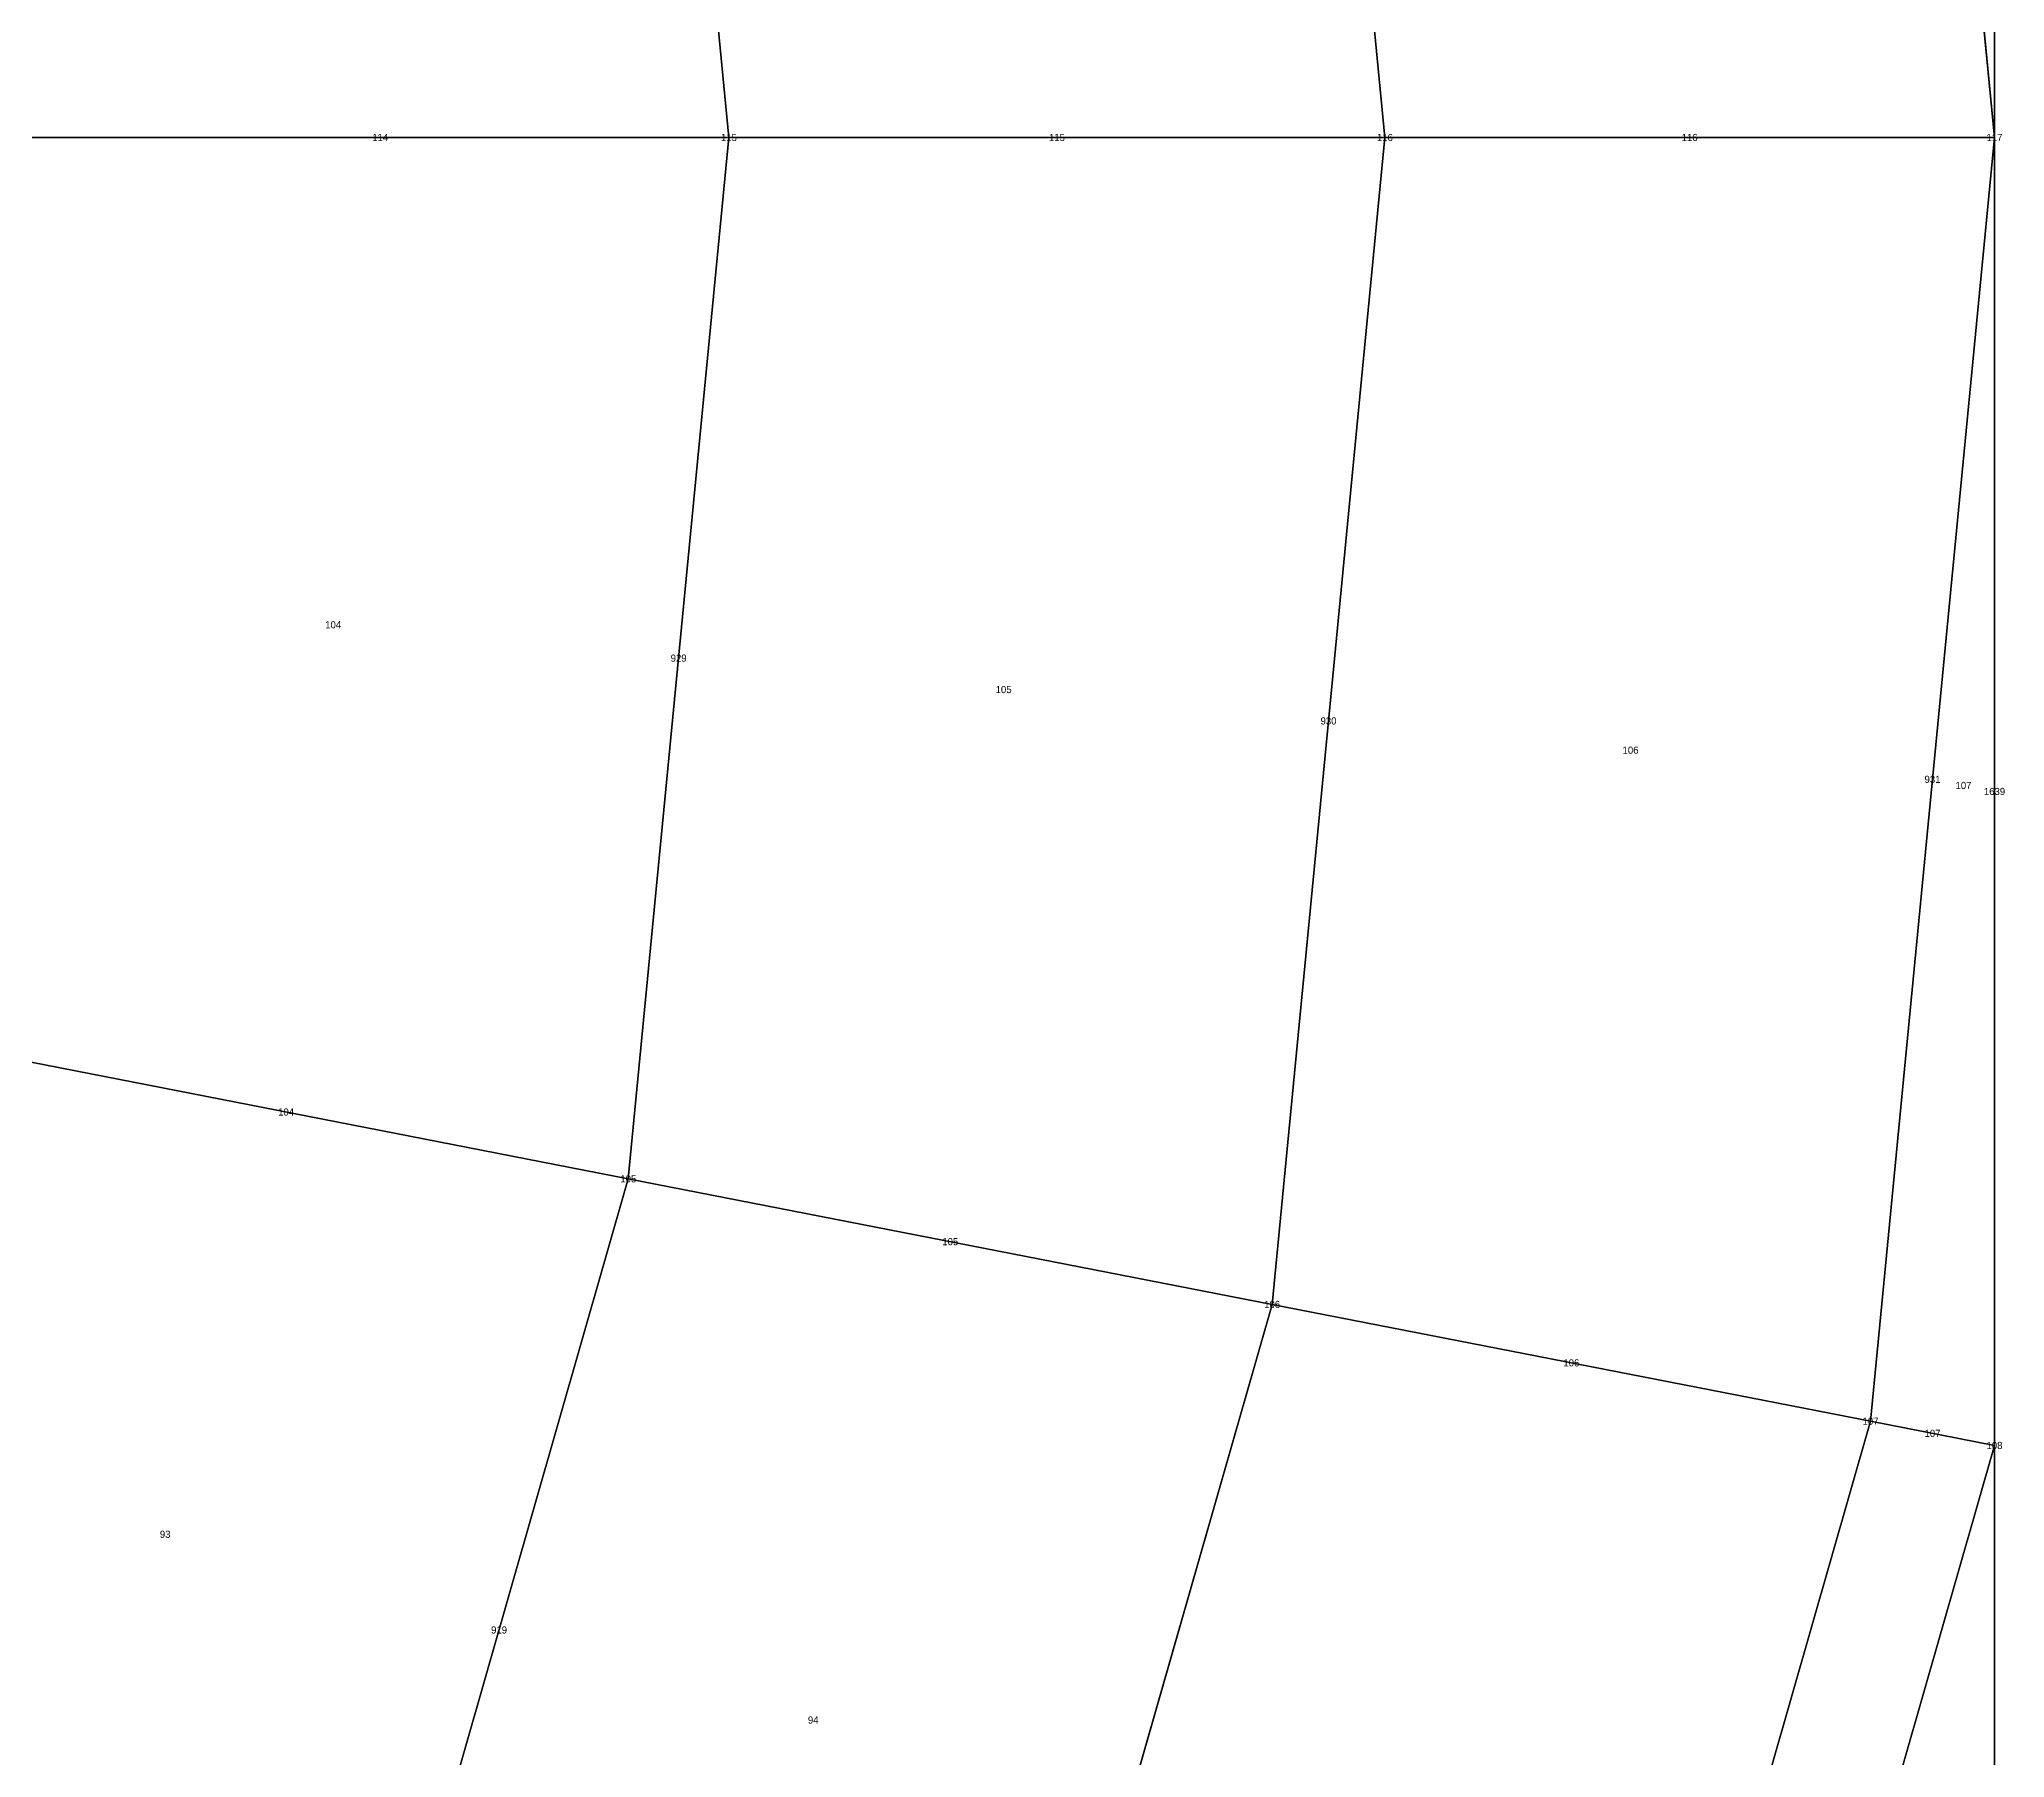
# Model space of a CAD drawing. Header units: metres. Extents: x -1.88 to 1.88, y -1.88 to 1.88.
# Drawn here: x 1.328 to 1.878, y -0.453 to 0.027 of the extents above; entities that cross this region are included whole.
import ezdxf
from ezdxf.enums import TextEntityAlignment as Align

# ---------------------------------------------------------------- set-up
doc = ezdxf.new("R2010")
doc.units = ezdxf.units.M

msp = doc.modelspace()

# ---------------------------------------------------------------- linework, layer by layer
at = {"layer": 'BRANCHES'}
for p, q in [((1.875, 0, 1.875), (1.875, 0.36579, 1.83897)), ((1.875, 0, 1.875), (1.84031, 0.35903, 1.875)), ((1.70445, 0, 2.03128), (1.67291, 0.32637, 2.03128)), ((1.52092, 0, 2.1721), (1.49278, 0.29123, 2.1721)), ((1.32583, 0, 2.2964), (1.52092, 0, 2.1721)), ((1.49278, -0.29123, 2.1721), (1.52092, 0, 2.1721)), ((1.52092, 0, 2.1721), (1.70445, 0, 2.03128)), ((1.67291, -0.32637, 2.03128), (1.70445, 0, 2.03128)), ((1.70445, 0, 2.03128), (1.875, 0, 1.875)), ((1.84031, -0.35903, 1.875), (1.875, 0, 1.875)), ((1.875, -0.36579, 1.83897), (1.875, 0, 1.875)), ((1.30129, -0.25387, 2.2964), (1.49278, -0.29123, 2.1721)), ((1.42047, -0.54359, 2.1721), (1.49278, -0.29123, 2.1721)), ((1.49278, -0.29123, 2.1721), (1.67291, -0.32637, 2.03128)), ((1.59187, -0.60918, 2.03128), (1.67291, -0.32637, 2.03128)), ((1.67291, -0.32637, 2.03128), (1.84031, -0.35903, 1.875)), ((1.75115, -0.67014, 1.875), (1.84031, -0.35903, 1.875)), ((1.84031, -0.35903, 1.875), (1.875, -0.36579, 1.83897)), ((1.78417, -0.68277, 1.83897), (1.875, -0.36579, 1.83897)), ((1.875, -0.71753, 1.73227), (1.875, -0.36579, 1.83897))]:
    msp.add_line(p, q, dxfattribs=at)
at = {"layer": 'Faces'}
for points in [[(1.875, 0, 1.875), (1.84031, 0.35903, 1.875), (1.875, 0.36579, 1.83897), (1.875, 0, 1.875)], [(1.70445, 0, 2.03128), (1.67291, 0.32637, 2.03128), (1.84031, 0.35903, 1.875), (1.875, 0, 1.875)], [(1.52092, 0, 2.1721), (1.49278, 0.29123, 2.1721), (1.67291, 0.32637, 2.03128), (1.70445, 0, 2.03128)], [(1.32583, 0, 2.2964), (1.30129, 0.25387, 2.2964), (1.49278, 0.29123, 2.1721), (1.52092, 0, 2.1721)], [(1.30129, -0.25387, 2.2964), (1.32583, 0, 2.2964), (1.52092, 0, 2.1721), (1.49278, -0.29123, 2.1721)], [(1.49278, -0.29123, 2.1721), (1.52092, 0, 2.1721), (1.70445, 0, 2.03128), (1.67291, -0.32637, 2.03128)], [(1.67291, -0.32637, 2.03128), (1.70445, 0, 2.03128), (1.875, 0, 1.875), (1.84031, -0.35903, 1.875)], [(1.84031, -0.35903, 1.875), (1.875, 0, 1.875), (1.875, 0, 1.875), (1.875, -0.36579, 1.83897)], [(1.23825, -0.47386, 2.2964), (1.30129, -0.25387, 2.2964), (1.49278, -0.29123, 2.1721), (1.42047, -0.54359, 2.1721)], [(1.42047, -0.54359, 2.1721), (1.49278, -0.29123, 2.1721), (1.67291, -0.32637, 2.03128), (1.59187, -0.60918, 2.03128)], [(1.59187, -0.60918, 2.03128), (1.67291, -0.32637, 2.03128), (1.84031, -0.35903, 1.875), (1.75115, -0.67014, 1.875)], [(1.75115, -0.67014, 1.875), (1.84031, -0.35903, 1.875), (1.875, -0.36579, 1.83897), (1.78417, -0.68277, 1.83897)], [(1.78417, -0.68277, 1.83897), (1.875, -0.36579, 1.83897), (1.875, -0.36579, 1.83897), (1.875, -0.71753, 1.73227)]]:
    msp.add_3dface(points, dxfattribs=at)
at = {"layer": 'NODI-Estradosso'}
for p in [(1.52092, 0, 2.52963), (1.70445, 0, 2.40979), (1.875, 0, 2.27961), (1.49278, -0.29123, 2.52963), (1.67291, -0.32637, 2.40979), (1.84031, -0.35903, 2.27961), (1.875, -0.36579, 2.25007)]:
    msp.add_point(p, dxfattribs=at)
at = {"layer": 'NODI-Intradosso'}
for p in [(1.52092, 0, 2.1721), (1.70445, 0, 2.03128), (1.875, 0, 1.875), (1.49278, -0.29123, 2.1721), (1.67291, -0.32637, 2.03128), (1.84031, -0.35903, 1.875), (1.875, -0.36579, 1.83897)]:
    msp.add_point(p, dxfattribs=at)

# ---------------------------------------------------------------- texts
at = {"layer": 'BRANCHES-Index'}
for s, p in [('114', (1.42337, 0, 2.23425)), ('115', (1.61269, 0, 2.10169)), ('116', (1.78972, 0, 1.95314)), ('929', (1.50685, -0.14561, 2.1721)), ('930', (1.68868, -0.16318, 2.03128)), ('931', (1.85765, -0.17951, 1.875)), ('1639', (1.875, -0.1829, 1.85699)), ('104', (1.39704, -0.27255, 2.23425)), ('105', (1.58285, -0.3088, 2.10169)), ('106', (1.75661, -0.3427, 1.95314)), ('107', (1.85765, -0.36241, 1.85699)), ('919', (1.45662, -0.41741, 2.1721))]:
    msp.add_text(s, height=0.002, dxfattribs=at).set_placement(p, align=Align.MIDDLE_CENTER)
at = {"layer": 'Faces-Index'}
for s, p in [('104', (1.41021, -0.13627, 2.23425)), ('105', (1.59777, -0.1544, 2.10169)), ('106', (1.77317, -0.17135, 1.95314)), ('107', (1.86633, -0.18121, 1.86599)), ('93', (1.3632, -0.39064, 2.23425)), ('94', (1.54451, -0.44259, 2.10169))]:
    msp.add_text(s, height=0.002, dxfattribs=at).set_placement(p, align=Align.MIDDLE_CENTER)
at = {"layer": 'NODI-Index'}
for s, p in [('115', (1.52092, 0, 2.1721)), ('116', (1.70445, 0, 2.03128)), ('117', (1.875, 0, 1.875)), ('105', (1.49278, -0.29123, 2.1721)), ('106', (1.67291, -0.32637, 2.03128)), ('107', (1.84031, -0.35903, 1.875)), ('108', (1.875, -0.36579, 1.83897))]:
    msp.add_text(s, height=0.002, dxfattribs=at).set_placement(p, align=Align.MIDDLE_CENTER)

doc.saveas('drawing.dxf')
